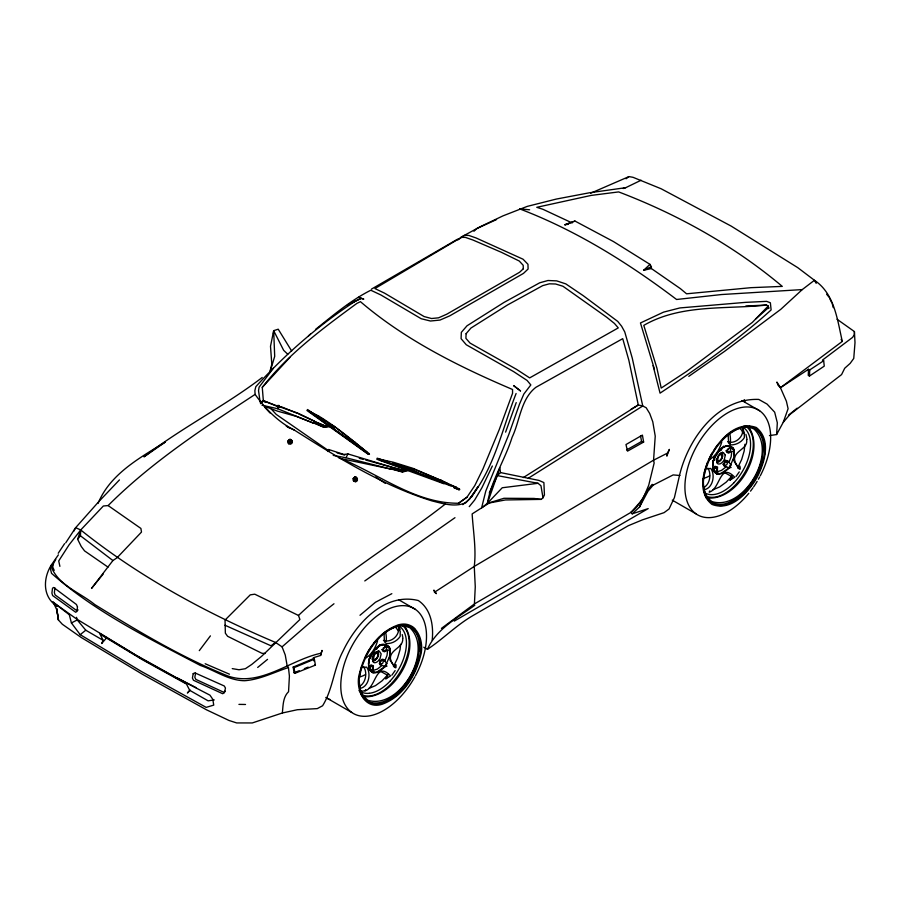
<?xml version="1.0" encoding="UTF-8"?>
<svg xmlns="http://www.w3.org/2000/svg" width="900" height="900" viewBox="0 0 900 900"><rect width="100%" height="100%" fill="white"/><g stroke="black" fill="none" stroke-linecap="round" stroke-linejoin="round"><path stroke-width="1.35" d="M572.197 222.964L542.891 209.273L536.771 207.315L591.154 195.412L618.649 191.914C677.633 214.38 733.905 245.678 782.28 286.391L750.96 287.674L686.576 293.805L680.4 288.652L651.386 268.549L651.386 266.659L649.969 264.364L613.462 241.56L574.954 221.051L564.817 224.775L568.519 224.257M265.433 653.456L261.945 653.299L227.588 636.278L225.36 633.184L225.034 620.077L250.256 594.855L254.779 594.191L298.474 615.454L299.914 619.492L261.675 656.246L251.786 664.414L245.374 668.711L239.006 669.769L232.245 668.61M368.527 663.93L368.752 661.039L368.584 666.36A15.086 8.707 -60 0 0 371.059 671.535L373.196 672.817L377.246 671.873L383.715 667.361L384.637 666.225L380.025 664.819L379.395 663.694L380.261 660.679L382.196 659.216L383.738 659.554L386.809 663.66L385.223 666.596C382.522 668.689 374.963 676.429 373.14 670.433L373.41 665.707L371.543 665.212L369.754 667.631L370.069 669.758L372.6 672.66L375.3 672.649M712.665 465.244L712.89 462.353L712.721 467.674A15.086 8.707 -60 0 0 715.196 472.849L717.334 474.131L721.384 473.186L727.852 468.675L728.775 467.539L724.163 466.132L723.533 465.007L724.399 461.993L726.334 460.53L727.875 460.868L730.946 464.974L729.36 467.91C726.66 470.002 719.1 477.754 717.278 471.746L717.548 467.021L715.68 466.526L713.891 468.945L714.206 471.071L716.738 473.974L719.438 473.963M837.045 319.252L854.415 331.571L854.347 334.541L852.66 337.331L822.465 360.101L823.669 360.754L824.254 366.142L809.46 376.043L808.245 375.401L808.515 369.281L809.719 369.934L823.669 360.754M390.296 654.03L389.925 648.113C386.989 643.151 379.114 643.748 376.616 648.754L375.142 648.619M734.434 455.344L734.062 449.426C731.126 444.465 723.251 445.061 720.754 450.067L719.28 449.933M441.439 628.38L474.412 603.945L475.267 586.811L474.266 566.438C476.37 549.045 473.197 531.371 472.14 513.911L489.724 502.706M381.859 644.242L383.332 644.4L390.139 648.788L389.543 656.415L385.223 666.596L387.022 666.079M727.47 445.714L734.276 450.101L733.68 457.729L729.36 467.91L731.16 467.392M320.625 655.447L322.02 650.486L320.625 655.447L313.256 657.765M389.869 649.913L387.619 650.183L387.034 655.391L384.817 660.971L382.433 659.587M734.006 451.226L731.756 451.496L731.171 456.705L728.955 462.285L725.377 460.215M370.373 656.651L368.662 660.881M809.46 376.043L809.719 369.934M291.656 351L278.224 329.197L273.679 330.671L273.431 334.024M108.011 567.113L84.555 550.89L81.248 546.491L77.636 539.257L80.426 535.77L80.719 529.976L103.343 506.002L108.124 505.564C151.751 461.925 203.782 428.119 255.105 394.391L254.869 390.577L255.825 386.651C285.424 354.139 318.836 324.9 355.748 300.915L361.136 298.395L363.814 299.115L358.47 297.371L361.136 298.395L347.377 305.1L355.748 300.915M400.185 629.212L398.407 626.985C400.309 635.153 391.027 643.32 383.456 640.406M769.455 435.611L776.621 434.543L777.319 422.775L774.675 412.2L767.059 404.077L758.745 399.42C717.806 397.89 688.624 438.266 679.725 474.525L674.426 497.543L669.071 508.961L664.065 512.651L642.499 519.829L628.245 525.735L472.815 615.656C456.412 625.151 443.025 639.034 427.433 649.327L423.787 647.212M56.666 608.602L58.466 620.044L62.325 624.251L81.135 637.436L142.627 674.393L206.426 709.774L228.982 720.461L236.689 722.936L252.292 722.947L282.352 712.991C283.129 705.724 282.847 697.196 288.551 691.717L289.406 676.125L288.439 667.519L287.179 665.899L285.244 654.986L282.071 646.841L275.501 642.431C206.426 613.148 139.399 577.001 80.719 529.976L75.668 527.67L65.722 542.835M359.584 677.014L360.157 671.614M703.867 476.978C702.416 485.798 704.104 496.226 711.967 501.57C744.03 511.526 778.545 451.744 753.896 428.951C743.029 423.866 731.115 430.83 723.465 438.514M400.624 644.299L400.039 649.688L397.507 658.238L393.469 666.653M419.614 650.801L419.884 648.304M744.908 444.262L744.176 451.001L741.645 459.551L737.606 467.966M54.956 587.925L54.36 592.56L55.057 594.889L76.86 610.695L78.12 609.941M341.921 459.067C380.137 474.817 415.564 503.527 458.561 503.246L467.01 497.171L474.84 485.505L482.974 468.911L499.196 429.716L512.561 393.277L512.55 389.486C458.978 366.683 404.786 339.705 360.428 301.657L356.884 303.39C322.976 328.275 288.248 353.902 262.271 387.36L263.317 400.331L265.151 402.345M390.026 660.274L394.447 666.293L395.764 664.785C397.53 673.414 390.544 661.433 390.364 658.305C390.285 649.462 403.166 647.764 402.75 638.955M381.577 644.951C385.537 643.061 389.351 646.009 390.173 649.778M725.715 446.265C729.675 444.375 733.489 447.322 734.31 451.091M384.907 646.436L386.606 647.415L386.291 649.451L384.626 651.094L381.645 649.541M383.344 650.52L383.704 648.371L385.335 646.808L386.606 647.415M727.481 451.834L727.841 449.685L729.472 448.121L730.744 448.729L730.429 450.765L728.764 452.407L725.783 450.855M195.57 673.144L194.839 677.317L195.84 679.387L223.481 692.134L225.203 691.189M528.3 478.249L642.758 405.99L638.291 405L628.864 360.315L622.721 338.659L535.826 387.349C520.706 399.173 519.896 420.998 512.111 437.287C505.069 459.709 491.434 480.105 487.373 503.348L481.613 507.87L485.775 491.096L508.646 434.902L519.548 404.021L523.856 394.02L530.831 384.93L527.085 380.441L513.641 371.621L466.279 344.767L461.093 338.692L461.329 332.37L466.999 325.8L503.989 302.445L539.719 282.791L547.976 280.507L556.673 280.868L565.808 283.894L583.268 295.695L617.749 321.424L621.619 326.216L624.769 331.954L632.25 358.076L642.758 405.99L646.178 407.756L649.71 413.516L652.781 421.796L655.234 436.14L653.569 460.192L654.154 463.016L648.72 485.235L639.45 507.15L632.205 513.832L630.877 512.415L474.412 603.945M287.741 354.218L283.669 350.359L273.679 330.671L270.506 346.275L271.811 364.264L270.169 370.631M369.461 659.115C366.772 663.064 375.705 646.279 379.069 645.908C371.756 651.262 363.791 664.279 372.06 671.839M713.599 460.429C710.91 464.377 719.842 447.593 723.206 447.221C715.894 452.576 707.929 465.593 716.197 473.152M667.485 453.105L666.821 456.131L669.398 449.392L667.485 453.105L653.569 460.192L474.266 566.438L434.531 592.222L433.912 590.096L436.387 593.663L434.531 592.222M385.684 665.595L386.595 663.469M729.821 466.909L730.732 464.782M372.049 657.585L372.454 655.886M368.73 661.151L368.989 660.116M712.867 462.465L713.126 461.43M333.225 455.389L345.971 457.762L390.431 468.99L391.14 466.942L402.784 470.351L409.961 468.36L414.652 469.598L413.955 471.161L409.849 469.969L402.491 472.061L390.892 468.923L391.14 466.942L347.963 453.938L343.89 454.444L328.702 449.516L327.251 450.349L327.983 451.519M383.715 667.361L384.637 666.225M727.852 468.675L728.775 467.539M377.64 640.643C375.66 647.651 371.509 654.874 365.006 658.519M721.778 441.956C719.798 448.965 715.646 456.188 709.144 459.832M761.648 462.397L762.829 458.438M270.067 371.835L274.702 356.377L273.679 330.671M360.529 670.376L361.642 666.63M704.295 472.939L707.265 462.96M389.025 659.149L389.858 656.438M733.163 460.463L733.995 457.751M58.387 554.839L51.626 564.592L50.377 568.586L51.525 573.334C95.4 612.124 148.815 638.359 200.329 665.449C215.021 670.421 228.623 680.591 244.609 680.726C259.988 679.579 274.005 672.311 288.439 667.519M380.779 661.117L380.07 663.334L381.161 664.324L382.781 663.154L383.49 660.971L382.478 659.936L380.779 661.117L379.08 660.139M333.608 428.524L334.361 426.836L333.608 428.524L330.491 426.566L323.798 427.298L314.235 423.202L314.494 421.211L297.81 413.123L279.191 406.654L278.944 405.484L276.289 405.63L263.126 400.567L260.449 403.673M724.916 460.271L727.627 462.285L726.919 464.468L725.299 465.637L722.756 464.175M500.456 472.567L538.988 480.431L543.892 482.58L544.433 494.955L542.993 497.801L541.215 499.387L505.361 499.961L487.373 503.348L499.894 467.764L500.456 472.567L497.34 475.605L489.262 493.009M768.229 306.034L752.332 322.425L686.374 371.565L661.207 388.069L656.91 368.145L643.793 325.373C680.861 303.896 725.456 309.51 766.519 305.055L768.229 306.034L768.825 308.576M77.636 539.257L80.719 529.976L68.974 544.995L58.714 560.947L59.895 566.359M516.105 393.502C501.548 430.279 493.616 472.815 466.065 502.582C455.175 507.6 442.957 503.606 432.034 500.929C382.376 485.494 338.006 457.673 294.3 430.054C278.449 422.291 265.241 408.701 255.105 394.391M776.621 434.543L783.27 422.257L788.096 408.713L786.398 401.254L780.446 387.709L776.914 382.061L778.061 385.234L780.446 387.709L808.515 369.281M505.598 432.135L516.229 402.581M53.438 564.289L51.885 568.283C59.479 585.686 80.73 593.044 94.793 604.575C137.678 630.99 181.114 657.225 227.993 676.024C260.314 687.33 290.126 659.779 320.692 653.31M379.058 645.57L376.459 649.361L374.715 649.327M723.195 446.884L720.596 450.675L718.65 450.529M372.454 665.921L370.766 666.697L369.765 668.97L370.451 670.286L372.15 669.521L373.162 667.327L370.766 664.942M413.955 471.161L414.428 469.373M214.268 699.93L208.125 700.841L189.709 690.322L186.458 684.034L142.447 659.734L100.024 634.129L103.14 640.339L101.677 643.523L106.931 637.47M98.066 503.438C109.957 474.142 139.669 457.875 165.229 442.114L144.011 456.851C181.597 427.691 224.494 406.271 262.226 377.471M717.3 468.641L716.288 470.835L714.589 471.6L713.903 470.284L714.904 468.011L716.602 467.235L717.3 468.641L714.746 467.179M642.982 498.96L630.877 512.415C640.946 505.181 644.153 493.065 652.185 484.369L653.164 485.145L673.155 474.919L679.961 475.493M51.626 564.592C42.874 577.935 42.255 597.431 57.454 606.386L52.988 601.673L56.824 609.986L58.466 620.044L56.678 608.423M364.894 657.967L367.245 653.074M492.356 466.009L481.871 487.822L474.615 500.085L469.249 506.632M709.031 459.281C716.962 442.08 735.154 419.94 756.326 427.511C772.076 440.1 764.449 463.838 756.326 478.766C747.461 493.267 730.71 511.74 711.934 504.394C696.195 491.816 703.822 468.067 711.934 453.139M408.262 469.654L441.135 482.006L442.001 480.791L412.931 468.315L393.244 462.206L379.373 459.18L379.676 459.787M361.969 691.155L365.062 690.806L365.681 689.591M709.819 490.905L709.2 492.12C720.416 489.33 719.572 461.531 734.726 477.214L730.012 480.105L731.903 477.056L731.396 476.37L724.376 472.478M453.724 487.238L456.716 488.621L456.154 487.305L442.001 480.791M394.684 666.889L395.764 664.785M345.971 457.762L347.963 453.938M427.433 649.327C436.433 628.898 457.582 617.76 474.806 605.25M639.45 507.15L647.955 491.254L653.164 485.145M289.564 439.391L288.585 443.745L291.544 443.745L291.544 441.787L290.07 439.267L287.977 440.933L288.585 443.745M355.781 477.034L357.356 478.575L356.749 479.43L353.79 479.43L354.769 477.034L355.781 477.034L357.356 478.575L357.356 480.532M441.506 480.139L440.831 481.399L441.799 482.445L451.271 486.135M390.195 468.54L391.376 467.314L403.897 470.599L410.197 468.574M73.721 531.281L75.668 527.67L98.899 501.48L119.441 479.914M453.938 487.777L458.91 489.769L459.405 488.88L454.421 486.821M365.062 690.806C376.279 688.016 375.435 660.217 390.589 675.9L385.875 678.791L387.765 675.742L387.259 675.056L380.239 671.164M55.766 559.462L52.155 565.83L54.214 570.375M713.7 450.956L714.735 449.145M313.47 422.764L314.494 421.211L313.785 423.259L277.549 408.701L261.99 405.214M712.8 462.195L714.442 459.394L714.139 457.335M471.499 497.171L477.923 486.844L469.721 499.072L462.757 504.652M368.618 660.33L369.889 658.283L369.529 656.55M712.755 461.644L714.026 459.596M395.134 670.579L391.882 675.169M739.271 471.892L736.02 476.483M379.125 459.63L407.959 469.046L456.154 487.305L456.716 488.621L456.457 487.924M58.23 553.252L64.586 543.656M405.9 684.146L408.06 680.974M751.477 483.345L752.918 481.23M367.83 651.847L371.666 646.234M715.039 448.673L717.334 445.309M287.977 442.89L288.585 442.035M354.769 477.034L353.183 478.575L353.183 480.532L355.275 481.736L355.275 477.743L355.984 477.326L354.769 477.619M379.463 644.771L380.621 645.3L378.956 645.998M723.6 446.085L724.759 446.614L723.094 447.311M199.294 650.644L210.409 635.873M379.609 459.113L379.62 460.136L406.969 469.192M108.124 505.564L140.906 528.446L141.491 532.069L117.079 557.752L112.905 560.543L91.519 588.42L103.23 573.998M378.124 646.819L376.83 647.775M722.261 448.132L720.967 449.089M273.308 368.269L259.132 387.09L258.525 390.645L260.179 402.311M366.806 452.014L366.964 453.071L366.131 451.339L355.5 442.856L354.713 443.779L308.869 411.131L318.926 416.183C336.229 426.803 351.9 439.56 367.279 452.689M189.709 690.322L187.391 693.011L190.282 690.131M783.27 422.257L790.099 414.338L841.579 374.591L844.706 368.257L850.163 363.386L853.751 358.436L855 342.652L854.415 331.571M319.556 417.848L307.598 409.534L306.945 410.479L368.168 454.23L368.865 453.431L355.444 443.554M262.271 387.36L289.868 357.424M354.037 443.228L355.072 442.114M373.973 642.87L379.327 637.2M388.204 674.347L382.072 680.816L375.491 685.62L368.921 688.41M400.669 690.255L402.559 688.264M732.341 475.661L726.21 482.13L719.629 486.934L713.059 489.724M385.875 678.791L387.428 677.171M730.012 480.105L732.341 477.686M365.771 451.71L366.491 452.385L354.713 443.779M319.376 416.858L308.869 411.131L366.964 453.071M651.386 268.549L643.613 270.27L649.969 264.364M473.94 231.244L476.899 228.532L496.541 219.544M780.446 387.709L842.299 341.415C837.304 319.77 834.626 293.715 814.433 280.282L802.271 289.586L780.795 309.319L724.477 351.416L688.781 376.346M308.475 335.869L310.489 334.024M315.517 329.411C333.067 315.405 350.696 300.296 370.822 290.228L380.925 294.998L421.189 318.724L430.481 321.019L440.01 320.062L449.764 315.844L523.462 273.398L528.097 269.021L527.974 264.296L523.069 259.222L476.123 237.982L468.776 235.417L464.321 235.395L457.875 239.884M298.474 615.454C343.058 572.861 396.945 541.957 445.196 504.135M755.55 319.106L768.679 307.485M381.814 665.617L377.359 669.094L373.14 670.433M725.951 466.931L721.496 470.407L717.278 471.746M282.071 646.841L309.454 623.036L333.979 603.765M359.989 615.285L375.457 602.258L391.838 593.674M257.67 667.462L267.548 659.363M788.467 415.181L797.096 408.206M80.19 634.658L141.57 671.58L206.156 707.377L213.75 705.116L212.771 699.278L209.981 695.194L178.009 678.589L135.428 654.851L76.241 618.761L53.516 602.539L69.289 614.711L71.415 622.946L80.19 634.658L85.781 630.214L103.14 640.339M379.811 645.469L380.621 645.3M723.949 446.782L724.759 446.614M275.501 642.431L271.024 645.806L224.944 625.23M626.062 178.763L628.965 176.591L633.026 177.311L661.129 188.764L731.16 226.091L797.738 267.637L814.433 280.282L816.199 283.343M392.816 697.219L394.853 695.734M734.929 500.017L736.954 498.532M382.219 634.511L387.697 630.518M458.561 503.246L467.01 497.171M364.77 580.95L454.973 517.691M726.615 461.25L724.916 462.431L724.207 464.647L725.299 465.637M523.361 477.562L638.291 405L631.058 409.252M371.486 289.103L457.504 239.22M454.23 621.124L648.202 508.601L632.205 513.832M626.58 449.933L641.554 441.506L643.635 442.069L642.409 435.105L625.984 444.544L627.502 451.147L643.635 442.069M460.822 237.308L479.835 226.924L502.931 215.888L527.197 206.404L556.256 199.08L589.523 192.769L625.748 187.672L641.115 180.225M731.756 451.496L728.528 453.116L726.75 452.284L727.301 449.426L730.339 447.817M387.619 650.183L384.39 651.803L382.613 650.97L383.164 648.113L386.201 646.504M703.586 487.744C709.988 484.211 711.653 474.165 707.929 468.157M359.449 686.43C365.85 682.898 367.515 672.851 363.791 666.844L363.184 666.607M71.415 622.946L77.242 619.931L85.781 630.214M643.613 270.27L651.386 266.659M724.658 446.749L726.199 446.074M380.52 645.435L382.061 644.76M590.648 193.219L628.965 176.591M388.8 629.73L396.473 626.445L403.627 625.748L409.759 627.637C434.407 650.43 399.892 710.212 367.83 700.256L363.127 695.891L360.157 689.355L359.156 681.064M573.469 221.67L574.954 221.051M293.175 667.08L313.537 658.631L314.37 659.205L315.416 665.123L294.93 673.324L294.086 672.75L293.175 667.08L294.019 667.665L294.93 673.324M294.019 667.665L314.37 659.205M294.086 672.75L299.216 670.702M304.335 668.644L308.171 667.114M564.817 224.775L572.231 222.12M280.114 407.059L278.944 405.484L277.549 408.701L279.191 406.654L281.126 406.699L297.36 413.348M623.115 188.528L625.748 187.672M733.275 448.988L732.881 447.817M389.137 647.674L388.744 646.504M290.576 439.976L289.564 439.976M355.275 481.736L356.749 481.387L355.781 477.619M704.239 489.701C712.957 488.205 715.523 474.761 710.764 468.416L706.961 468.832M360.101 688.387C368.82 686.891 371.385 673.447 366.626 667.102L362.824 667.519M282.352 712.991L297.371 709.717L317.295 708.615L322.594 705.769C332.955 689.164 333.743 668.531 342.979 651.229C356.062 623.52 384.671 592.099 418.32 600.536C431.246 609.221 433.699 625.995 432.18 640.316M458.91 489.769L459.743 489.6L459.405 488.88M716.209 473.49L718.155 473.681M372.071 672.176L374.006 672.367M456.176 488.351L456.154 487.305M330.086 425.419L325.451 426.094L314.719 421.582L324.349 425.644L330.896 424.991L334.71 427.095M542.993 497.801L540.967 485.764L538.054 483.3L502.245 487.755L487.373 503.348L503.944 498.285L534.071 498.442L541.215 499.387M743.31 426.353L745.762 426.105M392.738 462.881L409.511 468.326M766.519 305.055L745.841 306.022M802.271 289.586L721.597 294.536L676.575 299.486C628.425 263.036 576.101 230.333 519.626 208.879L529.627 209.779M368.168 454.23L369.506 454.241L368.865 453.431M238.928 704.385L245.52 704.475M538.054 483.3L497.34 475.605M331.245 425.25L332.28 425.475M390.431 468.99L339.221 458.224M291.544 440.077L289.35 439.684L287.977 440.933L288.585 441.787L291.544 441.787L292.151 440.933L290.576 439.391M379.912 459.731L388.474 461.835M359.257 458.291L363.127 459.338M365.704 460.035L369.574 461.081M390.713 468.562L402.311 471.701L409.657 469.609L413.775 470.801M370.856 461.43L391.376 467.168M337.118 452.902L344.779 455.119M707.445 497.97C737.651 501.03 766.26 451.463 748.508 426.836M363.308 696.656C393.559 699.919 423.371 648.562 403.436 624.645M749.498 426.251C771.176 433.046 763.301 463.106 754.549 477.743C746.258 492.637 724.151 514.496 707.423 499.106M405.36 624.938C427.039 631.732 419.164 661.793 410.411 676.429C401.76 690.548 385.47 708.525 367.178 701.393M411.424 468.574L414.652 469.598M388.957 462.127L377.224 458.179L376.785 459.214L444.004 483.795M394.121 464.006L417.577 472.567M277.414 406.418L263.126 400.567M264.431 406.26L277.571 411.154L296.303 416.363L313.785 423.259M428.108 476.415L431.887 477.866M413.235 468.934L440.516 480.24M448.065 483.851L441.81 480.757M313.988 422.809L323.539 426.904L330.233 426.173L333.349 428.13M205.166 663.739L229.466 674.201M331.245 425.002L334.058 426.229L349.627 438.401M298.62 413.865L314.82 421.47M286.256 426.195L294.3 430.054M177.199 677.88L196.357 687.78M186.109 683.314L142.121 659.025L99.698 633.431M741.904 400.545L759.634 410.771M727.065 451.429L728.764 452.407M725.929 461.306L727.627 462.285M714.904 466.256L716.602 467.235M672.278 500.152L695.925 513.799M398.947 599.906L415.496 609.457M382.928 650.115L384.626 651.094M381.791 659.992L383.49 660.971M379.463 663.345L381.161 664.324M369.067 665.719L370.766 666.697M325.777 697.466L351.787 712.485M727.594 441.72C735.165 444.634 744.446 436.466 742.545 428.299L744.39 432.832L744.311 437.681C741.375 442.249 735.952 445.162 730.496 444.881L728.606 443.126L728.156 434.531M375.626 477L385.335 483.401M328.039 450.304L276.199 414.382L270.675 408.364M320.456 417.6L330.165 424.26M314.584 664.549L315.416 665.123M379.373 651.296L381.173 653.884L380.059 658.53A6.311 3.645 -60 0 1 373.421 662.355L372.296 659.014L374.108 654.334A6.311 3.645 -60 0 1 379.373 651.33M287.123 426.397L289.384 427.995M330.761 425.891L333 427.466M455.873 487.733L456.615 488.284M350.618 439.132L353.565 441.326M325.091 425.824L324.697 425.902M80.426 535.77L112.905 560.543M411.952 626.411L414.945 629.179M363.285 697.793L365.231 699.592M739.62 428.332L741.645 430.2L743.164 433.575M395.483 627.019L398.52 631.136M403.009 470.565L403.661 470.374M712.575 469.429L714.206 471.071M368.438 668.115L370.069 669.758M261.731 401.389L262.586 402.289M264.645 407.16L270 412.988M826.627 294.221L829.069 297.191M734.164 461.588L738.585 467.606L739.901 466.099C742.14 475.83 732.803 460.598 734.783 457.582C736.268 450.18 748.597 447.919 746.528 439.594M353.79 479.43L353.183 478.575L355.275 476.921L353.79 477.731L353.79 481.387M372.195 659.059L373.95 660.285L376.571 658.778L378.326 655.515L378.067 652.646A4.59 2.644 -60 0 0 373.354 654.21M328.702 449.516L329.468 450.686M841.117 339.322L842.299 341.415M309.262 410.794L309.611 411.446M441.495 481.826L441.799 482.445M829.597 298.26L831.701 302.558M704.925 494.831L706.455 498.206M360.281 692.393L361.811 695.768M398.407 626.985L400.252 631.519L400.174 636.367C397.238 640.935 391.815 643.849 386.359 643.567L384.469 641.812L384.019 633.217M653.074 365.603L660.06 393.154C698.535 367.526 736.864 341.055 771.12 309.949L770.366 302.76L766.62 301.365L745.47 302.366L679.894 307.935L663.525 312.142L640.462 322.965L654.469 369.349M744.188 399.623L745.043 402.131M722.385 452.104L722.768 456.086L721.834 458.471A6.311 3.645 -60 0 1 716.692 462.701M378.248 650.79L378.63 654.773L377.696 657.158A6.311 3.645 -60 0 1 372.555 661.387M745.931 434.407L747.09 439.594M76.478 617.31L77.242 619.931M832.23 303.626L833.265 307.631M402.221 634.545L402.952 638.28M640.53 435.701L641.554 441.506M313.537 658.631L313.954 660.994M716.186 458.91L716.996 461.329L719.393 461.171L721.8 458.561L722.205 453.96A4.59 2.644 -60 0 0 720.067 453.409M292.151 442.89L292.151 440.933L290.779 439.684L290.07 440.1L290.07 444.094M748.778 493.324A60.626 34.999 -60 0 1 685.148 492.075A60.626 34.999 -60 0 1 740.554 407.666A60.626 34.999 -60 0 1 760.298 475.785M759.634 477.022A60.626 34.999 -60 0 1 758.408 479.239M757.125 481.433A60.626 34.999 -60 0 1 753.694 486.765M752.974 487.789A60.626 34.999 -60 0 1 750.499 491.152M729.472 432.911A29.475 17.01 -60 0 1 730.238 443.666M709.65 475.841A29.475 17.01 -60 0 1 703.215 478.384M733.95 482.726A38.036 21.96 -60 0 1 713.396 494.595A38.137 22.016 -60 0 1 704.227 492.525M742.196 426.78A38.137 22.016 -60 0 1 748.53 433.744A38.036 21.96 -60 0 1 748.53 457.481A38.137 22.016 -60 0 1 733.984 482.659M747.416 427.556A40.241 23.231 -60 0 1 744.964 472.207A40.241 23.231 -60 0 1 707.524 496.665M414.9 676.811A60.626 34.999 -60 0 1 342.697 699.255A60.626 34.999 -60 0 1 392.85 607.32A60.626 34.999 -60 0 1 415.496 675.709M330.064 699.514A60.615 34.999 -60 0 1 326.666 698.062M385.335 631.597A29.475 17.01 -60 0 1 386.235 641.014M365.512 674.528A29.475 17.01 -60 0 1 359.077 677.07M389.812 681.413A38.036 21.96 -60 0 1 369.259 693.281M398.059 625.466A38.137 22.016 -60 0 1 404.392 632.43A38.036 21.96 -60 0 1 404.392 656.168A38.137 22.016 -60 0 1 389.846 681.345M369.124 693.315A38.137 22.016 -60 0 1 358.988 690.649M401.355 624.746A40.241 23.231 -60 0 1 401.85 669.06A40.241 23.231 -60 0 1 363.386 695.351M466.088 333.72L465.919 338.366L470.059 343.091L516.679 369.428L529.661 377.899L618.266 327.904L614.441 323.449L606.881 317.374L562.939 286.245L555.592 283.995L549.337 283.826L542.689 285.637L507.454 305.01L470.891 328.084L466.088 333.72M378.225 654.761L376.796 658.462L374.805 659.61L373.466 658.676L374.366 654.986A3.386 1.958 -60 0 1 377.235 653.332L378.225 654.761M722.363 456.075L720.934 459.776L718.942 460.924L717.604 459.99L718.504 456.3A3.386 1.958 -60 0 1 721.373 454.646L722.363 456.075M725.31 455.197L724.196 459.844A6.311 3.645 -60 0 1 717.559 463.669L716.434 460.327L718.245 455.647A6.311 3.645 -60 0 1 723.51 452.644L725.31 455.197M77.468 606.859L76.984 611.438L75.656 612.236L52.639 595.564L51.907 593.089L52.526 588.195L53.663 587.486L76.466 604.519L77.468 606.859M359.674 672.761C354.769 687.352 363.353 710.044 381.87 704.351C402.311 697.163 415.361 676.822 420.322 656.528C425.228 641.925 416.632 619.245 398.126 624.938C377.674 632.115 364.624 652.455 359.674 672.761M360.461 672.559C355.691 686.768 364.05 708.863 382.084 703.305C401.996 696.308 414.709 676.508 419.524 656.73C424.294 642.521 415.935 620.415 397.901 625.972C378 632.981 365.276 652.77 360.461 672.559M704.599 473.873C699.84 488.081 708.188 510.176 726.221 504.619C746.134 497.621 758.846 477.821 763.661 458.044C768.431 443.835 760.072 421.729 742.05 427.286C722.137 434.295 709.414 454.084 704.599 473.873M193.196 673.673L192.42 678.082L193.477 680.265L222.649 693.72L224.471 692.719L225.45 688.028L224.257 685.98L194.794 672.829L193.196 673.673M523.305 268.796L519.57 272.284L446.805 314.179L438.559 317.824L431.539 318.521L424.125 316.564L384.548 293.152L374.906 288.562L461.396 237.341L465.368 237.386L472.826 239.974L501.39 252.304L519.244 261.011L523.192 265.286L523.305 268.796M520.481 390.904L513.596 385.582L520.481 390.904"/></g></svg>
